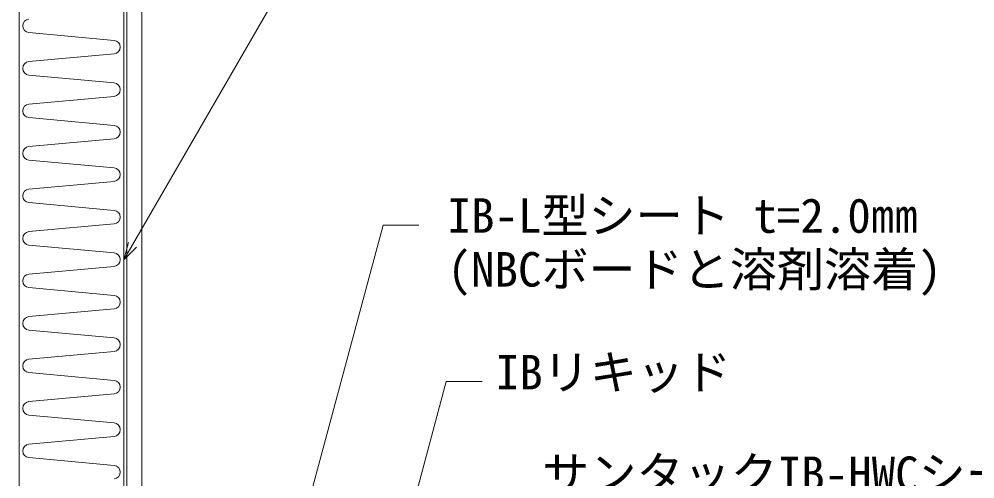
# Model space of a CAD drawing. Units: millimetres, scale not verified. Extents: x -840 to 840, y -594 to 594.
# Drawn here: x -476.1 to -156.6, y -62.4 to 91.3 of the extents above; entities that cross this region are included whole.
import ezdxf
from ezdxf.enums import TextEntityAlignment as Align

# ---------------------------------------------------------------- set-up
doc = ezdxf.new("R2010")
doc.units = ezdxf.units.MM
doc.header["$LTSCALE"] = 2
for name, color, linetype, lineweight in [('0-3_文字', 5, 'Continuous', 9), ('0-A_断熱材', 4, 'Continuous', 9), ('0-B_IBｼｰﾄ', 4, 'Continuous', 9), ('1-0_寸法線', 7, 'Continuous', 9)]:
    doc.layers.add(name, color=color, linetype=linetype, lineweight=lineweight)
doc.styles.add('ＭＳ ゴシック', font='')
doc.styles.get('ＭＳ ゴシック').set_extended_font_data('MS Gothic')

msp = doc.modelspace()

# ---------------------------------------------------------------- linework, layer by layer
at = {"layer": '0-A_断熱材'}
for p, q in [((-444.323, 84.205), (-472.792, 86.806)), ((-444.323, 79.699), (-472.792, 77.098)), ((-444.323, 69.991), (-472.792, 72.591)), ((-444.323, 65.484), (-472.792, 62.883)), ((-444.323, 55.776), (-472.792, 58.376)), ((-444.323, 51.269), (-472.792, 48.669)), ((-444.323, 41.561), (-472.792, 44.162)), ((-444.323, 37.054), (-472.792, 34.454)), ((-444.323, 27.346), (-472.792, 29.947)), ((-444.323, 22.84), (-472.792, 20.239)), ((-444.323, 13.132), (-472.792, 15.732)), ((-444.323, 8.625), (-472.792, 6.024)), ((-444.323, -1.083), (-472.792, 1.517)), ((-444.323, -5.59), (-472.792, -8.19)), ((-444.323, -15.298), (-472.792, -12.697)), ((-444.323, -19.805), (-472.792, -22.405)), ((-444.323, -29.512), (-472.792, -26.912)), ((-444.323, -34.019), (-472.792, -36.62)), ((-444.323, -43.727), (-472.792, -41.127)), ((-444.323, -48.234), (-472.792, -50.835)), ((-444.323, -57.942), (-472.792, -55.341))]:
    msp.add_line(p, q, dxfattribs=at)
at = {"layer": '0-A_断熱材', "color": 7}
msp.add_lwpolyline([(-476.057, -233.754), (-476.057, 220.546), (-441.057, 220.546), (-441.057, -233.754)], close=True, dxfattribs=at)
at = {"layer": '0-A_断熱材'}
for centre, start, end in [((-472.581, 89.059), 95.35135, 264.64865), ((-444.534, 81.952), 275.35135, 84.64865), ((-472.581, 74.845), 95.35135, 264.64865), ((-444.534, 67.737), 275.35135, 84.64865), ((-472.581, 60.63), 95.35135, 264.64865), ((-444.534, 53.522), 275.35135, 84.64865), ((-472.581, 46.415), 95.35135, 264.64865), ((-444.534, 39.308), 275.35135, 84.64865), ((-472.581, 32.2), 95.35135, 264.64865), ((-444.534, 25.093), 275.35135, 84.64865), ((-472.581, 17.986), 95.35135, 264.64865), ((-444.534, 10.878), 275.35135, 84.64865), ((-472.581, 3.771), 95.35135, 264.64865), ((-444.534, -3.336), 275.35135, 84.64865), ((-472.581, -10.444), 95.35135, 264.64865), ((-444.534, -17.551), 275.35135, 84.64865), ((-472.581, -24.659), 95.35135, 264.64865), ((-444.534, -31.766), 275.35135, 84.64865), ((-472.581, -38.873), 95.35135, 264.64865), ((-444.534, -45.981), 275.35135, 84.64865), ((-472.581, -53.088), 95.35135, 264.64865), ((-444.534, -60.195), 275.35135, 84.64865)]:
    msp.add_arc(centre, 2.263, start, end, dxfattribs=at)
at = {"layer": '0-B_IBｼｰﾄ', "color": 7}
for p, q in [((-440.057, -212.264), (-440.057, 185.657)), ((-435.057, -210.444), (-435.057, 184.317))]:
    msp.add_line(p, q, dxfattribs=at)
at = {"layer": '1-0_寸法線'}
for p, q in [((-441.057, 10.807), (-367.946, 137.441)), ((-422.01, -229.754), (-354.432, 22.453)), ((-354.432, 22.453), (-342.432, 22.453)), ((-383.668, -217.9), (-333.304, -29.933)), ((-333.304, -29.933), (-321.304, -29.933))]:
    msp.add_line(p, q, dxfattribs=at)
msp.add_lwpolyline([(-436.815, 15.049), (-441.057, 10.807), (-439.505, 16.602)], dxfattribs=at)

# ---------------------------------------------------------------- texts
at = {"layer": '0-3_文字', "color": 7, "style": 'ＭＳ ゴシック'}
for s, p in [('IB-L型シート t=2.0㎜', (-332.892, 16.394)), ('(NBCボードと溶剤溶着)', (-332.892, -1.606)), ('IBリキッド', (-316.763, -35.992)), ('サンタックIB-HWCシート', (-301.239, -69.962))]:
    msp.add_text(s, height=11.54, dxfattribs=at).set_placement(p, align=Align.BOTTOM_LEFT)

doc.saveas('drawing.dxf')
